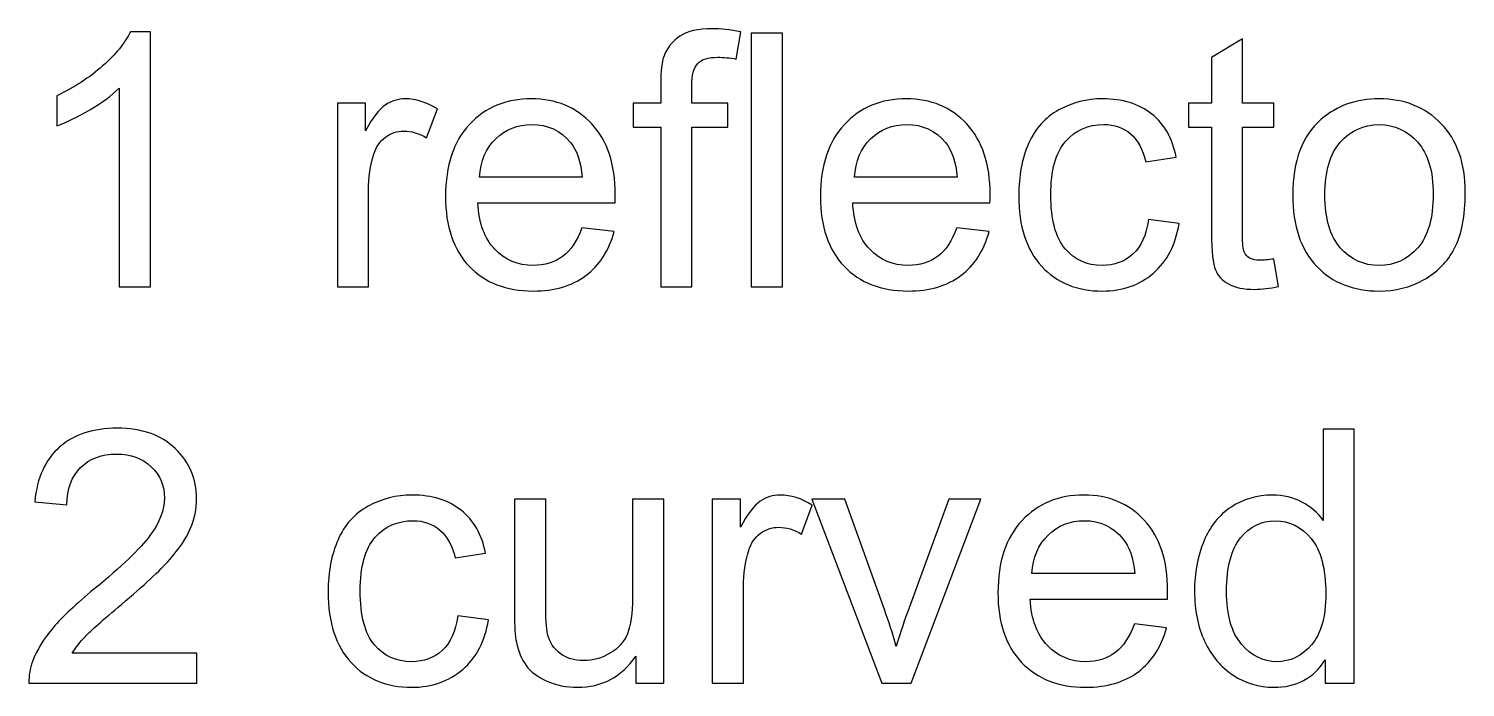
# Model space of a CAD drawing. Header units: millimetres. Extents: x -819 to 558, y -342 to 336.
# Drawn here: x -818.4 to -767.1, y 206.2 to 229.8 of the extents above; entities that cross this region are included whole.
import ezdxf

# ---------------------------------------------------------------- set-up
doc = ezdxf.new("R2010")
doc.units = ezdxf.units.MM
doc.header["$MEASUREMENT"] = 0
doc.layers.add('#Layer 1', color=7, linetype='Continuous')

msp = doc.modelspace()

# ---------------------------------------------------------------- linework, layer by layer
at = {"layer": '#Layer 1', "color": 250}
for points, knots in [([(-795.8344, 220.558), (-795.8344, 220.558), (-795.8344, 226.2751), (-795.8344, 226.2751), (-795.8344, 226.2751), (-795.8344, 226.2751), (-796.8187, 226.2751), (-796.8187, 226.2751), (-796.8187, 226.2751), (-796.8187, 226.2751), (-796.8187, 227.143), (-796.8187, 227.143), (-796.8187, 227.143), (-796.8187, 227.143), (-795.8344, 227.143), (-795.8344, 227.143), (-795.8344, 227.143), (-795.8344, 227.143), (-795.8344, 227.8436), (-795.8344, 227.8436), (-795.8344, 227.8436), (-795.8344, 228.286), (-795.7942, 228.6162), (-795.7159, 228.8299), (-795.7159, 228.8299), (-795.6079, 229.1199), (-795.4195, 229.3549), (-795.1486, 229.5348), (-795.1486, 229.5348), (-794.8777, 229.7147), (-794.4988, 229.8036), (-794.0098, 229.8036), (-794.0098, 229.8036), (-793.6966, 229.8036), (-793.3494, 229.7676), (-792.9684, 229.6914), (-792.9684, 229.6914), (-792.9684, 229.6914), (-793.1357, 228.7178), (-793.1357, 228.7178), (-793.1357, 228.7178), (-793.3664, 228.7601), (-793.5865, 228.7813), (-793.7939, 228.7813), (-793.7939, 228.7813), (-794.1326, 228.7813), (-794.3718, 228.7093), (-794.5115, 228.5632), (-794.5115, 228.5632), (-794.6533, 228.4193), (-794.7232, 228.1484), (-794.7232, 227.7504), (-794.7232, 227.7504), (-794.7232, 227.7504), (-794.7232, 227.143), (-794.7232, 227.143), (-794.7232, 227.143), (-794.7232, 227.143), (-793.4405, 227.143), (-793.4405, 227.143), (-793.4405, 227.143), (-793.4405, 227.143), (-793.4405, 226.2751), (-793.4405, 226.2751), (-793.4405, 226.2751), (-793.4405, 226.2751), (-794.7232, 226.2751), (-794.7232, 226.2751), (-794.7232, 226.2751), (-794.7232, 226.2751), (-794.7232, 220.558), (-794.7232, 220.558), (-794.7232, 220.558), (-794.7232, 220.558), (-795.8344, 220.558), (-795.8344, 220.558)], [0, 0, 0, 0, 0.0526316, 0.0526316, 0.0526316, 0.0526316, 0.1052632, 0.1052632, 0.1052632, 0.1052632, 0.1578947, 0.1578947, 0.1578947, 0.1578947, 0.2105263, 0.2105263, 0.2105263, 0.2105263, 0.2631579, 0.2631579, 0.2631579, 0.2631579, 0.3157895, 0.3157895, 0.3157895, 0.3157895, 0.3684211, 0.3684211, 0.3684211, 0.3684211, 0.4210526, 0.4210526, 0.4210526, 0.4210526, 0.4736842, 0.4736842, 0.4736842, 0.4736842, 0.5263158, 0.5263158, 0.5263158, 0.5263158, 0.5789474, 0.5789474, 0.5789474, 0.5789474, 0.6315789, 0.6315789, 0.6315789, 0.6315789, 0.6842105, 0.6842105, 0.6842105, 0.6842105, 0.7368421, 0.7368421, 0.7368421, 0.7368421, 0.7894737, 0.7894737, 0.7894737, 0.7894737, 0.8421053, 0.8421053, 0.8421053, 0.8421053, 0.8947368, 0.8947368, 0.8947368, 0.8947368, 0.9473684, 0.9473684, 0.9473684, 0.9473684, 1, 1, 1, 1]), ([(-814.0906, 220.558), (-814.0906, 220.558), (-815.2061, 220.558), (-815.2061, 220.558), (-815.2061, 220.558), (-815.2061, 220.558), (-815.2061, 227.67), (-815.2061, 227.67), (-815.2061, 227.67), (-815.4749, 227.4139), (-815.8263, 227.1578), (-816.2623, 226.9017), (-816.2623, 226.9017), (-816.7005, 226.6455), (-817.0921, 226.4529), (-817.4392, 226.3259), (-817.4392, 226.3259), (-817.4392, 226.3259), (-817.4392, 227.4033), (-817.4392, 227.4033), (-817.4392, 227.4033), (-816.8148, 227.6975), (-816.2687, 228.0531), (-815.8009, 228.4701), (-815.8009, 228.4701), (-815.3352, 228.8892), (-815.0029, 229.2935), (-814.8082, 229.6872), (-814.8082, 229.6872), (-814.8082, 229.6872), (-814.0906, 229.6872), (-814.0906, 229.6872), (-814.0906, 229.6872), (-814.0906, 229.6872), (-814.0906, 220.558), (-814.0906, 220.558)], [0, 0, 0, 0, 0.1111111, 0.1111111, 0.1111111, 0.1111111, 0.2222222, 0.2222222, 0.2222222, 0.2222222, 0.3333333, 0.3333333, 0.3333333, 0.3333333, 0.4444444, 0.4444444, 0.4444444, 0.4444444, 0.5555556, 0.5555556, 0.5555556, 0.5555556, 0.6666667, 0.6666667, 0.6666667, 0.6666667, 0.7777778, 0.7777778, 0.7777778, 0.7777778, 0.8888889, 0.8888889, 0.8888889, 0.8888889, 1, 1, 1, 1]), ([(-792.5959, 220.558), (-792.5959, 220.558), (-792.5959, 229.6491), (-792.5959, 229.6491), (-792.5959, 229.6491), (-792.5959, 229.6491), (-791.4804, 229.6491), (-791.4804, 229.6491), (-791.4804, 229.6491), (-791.4804, 229.6491), (-791.4804, 220.558), (-791.4804, 220.558), (-791.4804, 220.558), (-791.4804, 220.558), (-792.5959, 220.558), (-792.5959, 220.558)], [0, 0, 0, 0, 0.25, 0.25, 0.25, 0.25, 0.5, 0.5, 0.5, 0.5, 0.75, 0.75, 0.75, 0.75, 1, 1, 1, 1]), ([(-773.8994, 221.5571), (-773.8994, 221.5571), (-773.7385, 220.5707), (-773.7385, 220.5707), (-773.7385, 220.5707), (-774.0518, 220.5051), (-774.3333, 220.4712), (-774.581, 220.4712), (-774.581, 220.4712), (-774.9874, 220.4712), (-775.3006, 220.5347), (-775.525, 220.6638), (-775.525, 220.6638), (-775.7473, 220.7908), (-775.9039, 220.9602), (-775.9949, 221.1697), (-775.9949, 221.1697), (-776.0859, 221.3772), (-776.1325, 221.8174), (-776.1325, 222.4863), (-776.1325, 222.4863), (-776.1325, 222.4863), (-776.1325, 226.2751), (-776.1325, 226.2751), (-776.1325, 226.2751), (-776.1325, 226.2751), (-776.9516, 226.2751), (-776.9516, 226.2751), (-776.9516, 226.2751), (-776.9516, 226.2751), (-776.9516, 227.143), (-776.9516, 227.143), (-776.9516, 227.143), (-776.9516, 227.143), (-776.1325, 227.143), (-776.1325, 227.143), (-776.1325, 227.143), (-776.1325, 227.143), (-776.1325, 228.7749), (-776.1325, 228.7749), (-776.1325, 228.7749), (-776.1325, 228.7749), (-775.0212, 229.4438), (-775.0212, 229.4438), (-775.0212, 229.4438), (-775.0212, 229.4438), (-775.0212, 227.143), (-775.0212, 227.143), (-775.0212, 227.143), (-775.0212, 227.143), (-773.8994, 227.143), (-773.8994, 227.143), (-773.8994, 227.143), (-773.8994, 227.143), (-773.8994, 226.2751), (-773.8994, 226.2751), (-773.8994, 226.2751), (-773.8994, 226.2751), (-775.0212, 226.2751), (-775.0212, 226.2751), (-775.0212, 226.2751), (-775.0212, 226.2751), (-775.0212, 222.4249), (-775.0212, 222.4249), (-775.0212, 222.4249), (-775.0212, 222.1053), (-775.0022, 221.9021), (-774.9641, 221.8111), (-774.9641, 221.8111), (-774.9239, 221.7201), (-774.8604, 221.6481), (-774.7715, 221.5931), (-774.7715, 221.5931), (-774.6826, 221.5401), (-774.5556, 221.5126), (-774.3905, 221.5126), (-774.3905, 221.5126), (-774.2656, 221.5126), (-774.1026, 221.5274), (-773.8994, 221.5571)], [0, 0, 0, 0, 0.05, 0.05, 0.05, 0.05, 0.1, 0.1, 0.1, 0.1, 0.15, 0.15, 0.15, 0.15, 0.2, 0.2, 0.2, 0.2, 0.25, 0.25, 0.25, 0.25, 0.3, 0.3, 0.3, 0.3, 0.35, 0.35, 0.35, 0.35, 0.4, 0.4, 0.4, 0.4, 0.45, 0.45, 0.45, 0.45, 0.5, 0.5, 0.5, 0.5, 0.55, 0.55, 0.55, 0.55, 0.6, 0.6, 0.6, 0.6, 0.65, 0.65, 0.65, 0.65, 0.7, 0.7, 0.7, 0.7, 0.75, 0.75, 0.75, 0.75, 0.8, 0.8, 0.8, 0.8, 0.85, 0.85, 0.85, 0.85, 0.9, 0.9, 0.9, 0.9, 0.95, 0.95, 0.95, 0.95, 1, 1, 1, 1]), ([(-807.4041, 220.558), (-807.4041, 220.558), (-807.4041, 227.143), (-807.4041, 227.143), (-807.4041, 227.143), (-807.4041, 227.143), (-806.4008, 227.143), (-806.4008, 227.143), (-806.4008, 227.143), (-806.4008, 227.143), (-806.4008, 226.146), (-806.4008, 226.146), (-806.4008, 226.146), (-806.1447, 226.6117), (-805.9076, 226.9207), (-805.6896, 227.0689), (-805.6896, 227.0689), (-805.4737, 227.217), (-805.2345, 227.2932), (-804.9742, 227.2932), (-804.9742, 227.2932), (-804.5974, 227.2932), (-804.2164, 227.1726), (-803.8269, 226.9334), (-803.8269, 226.9334), (-803.8269, 226.9334), (-804.2122, 225.8962), (-804.2122, 225.8962), (-804.2122, 225.8962), (-804.4831, 226.0592), (-804.7561, 226.1397), (-805.0292, 226.1397), (-805.0292, 226.1397), (-805.2747, 226.1397), (-805.4927, 226.0656), (-805.6875, 225.9195), (-805.6875, 225.9195), (-805.8822, 225.7714), (-806.0198, 225.5682), (-806.1023, 225.3078), (-806.1023, 225.3078), (-806.2272, 224.912), (-806.2886, 224.4781), (-806.2886, 224.0061), (-806.2886, 224.0061), (-806.2886, 224.0061), (-806.2886, 220.558), (-806.2886, 220.558), (-806.2886, 220.558), (-806.2886, 220.558), (-807.4041, 220.558), (-807.4041, 220.558)], [0, 0, 0, 0, 0.0769231, 0.0769231, 0.0769231, 0.0769231, 0.1538462, 0.1538462, 0.1538462, 0.1538462, 0.2307692, 0.2307692, 0.2307692, 0.2307692, 0.3076923, 0.3076923, 0.3076923, 0.3076923, 0.3846154, 0.3846154, 0.3846154, 0.3846154, 0.4615385, 0.4615385, 0.4615385, 0.4615385, 0.5384615, 0.5384615, 0.5384615, 0.5384615, 0.6153846, 0.6153846, 0.6153846, 0.6153846, 0.6923077, 0.6923077, 0.6923077, 0.6923077, 0.7692308, 0.7692308, 0.7692308, 0.7692308, 0.8461538, 0.8461538, 0.8461538, 0.8461538, 0.9230769, 0.9230769, 0.9230769, 0.9230769, 1, 1, 1, 1]), ([(-798.6559, 222.6789), (-798.6559, 222.6789), (-797.5023, 222.5371), (-797.5023, 222.5371), (-797.5023, 222.5371), (-797.6844, 221.8619), (-798.0209, 221.3391), (-798.512, 220.9665), (-798.512, 220.9665), (-799.0052, 220.5961), (-799.6338, 220.4098), (-800.3979, 220.4098), (-800.3979, 220.4098), (-801.361, 220.4098), (-802.1251, 220.7062), (-802.6882, 221.2988), (-802.6882, 221.2988), (-803.2533, 221.8915), (-803.5348, 222.7234), (-803.5348, 223.7944), (-803.5348, 223.7944), (-803.5348, 224.9035), (-803.2491, 225.7629), (-802.6797, 226.3746), (-802.6797, 226.3746), (-802.1082, 226.9863), (-801.3695, 227.2932), (-800.4593, 227.2932), (-800.4593, 227.2932), (-799.5788, 227.2932), (-798.8591, 226.9927), (-798.3024, 226.3937), (-798.3024, 226.3937), (-797.7436, 225.7946), (-797.4642, 224.9501), (-797.4642, 223.8642), (-797.4642, 223.8642), (-797.4642, 223.7965), (-797.4663, 223.697), (-797.4706, 223.5658), (-797.4706, 223.5658), (-797.4706, 223.5658), (-802.3812, 223.5658), (-802.3812, 223.5658), (-802.3812, 223.5658), (-802.341, 222.8419), (-802.1357, 222.2873), (-801.7674, 221.9042), (-801.7674, 221.9042), (-801.3991, 221.519), (-800.9419, 221.3264), (-800.3916, 221.3264), (-800.3916, 221.3264), (-799.9831, 221.3264), (-799.6338, 221.4343), (-799.3438, 221.6502), (-799.3438, 221.6502), (-799.0538, 221.864), (-798.8252, 222.2069), (-798.6559, 222.6789)], [0, 0, 0, 0, 0.0666667, 0.0666667, 0.0666667, 0.0666667, 0.1333333, 0.1333333, 0.1333333, 0.1333333, 0.2, 0.2, 0.2, 0.2, 0.2666667, 0.2666667, 0.2666667, 0.2666667, 0.3333333, 0.3333333, 0.3333333, 0.3333333, 0.4, 0.4, 0.4, 0.4, 0.4666667, 0.4666667, 0.4666667, 0.4666667, 0.5333333, 0.5333333, 0.5333333, 0.5333333, 0.6, 0.6, 0.6, 0.6, 0.6666667, 0.6666667, 0.6666667, 0.6666667, 0.7333333, 0.7333333, 0.7333333, 0.7333333, 0.8, 0.8, 0.8, 0.8, 0.8666667, 0.8666667, 0.8666667, 0.8666667, 0.9333333, 0.9333333, 0.9333333, 0.9333333, 1, 1, 1, 1]), ([(-785.2426, 222.6789), (-785.2426, 222.6789), (-784.089, 222.5371), (-784.089, 222.5371), (-784.089, 222.5371), (-784.2711, 221.8619), (-784.6076, 221.3391), (-785.0987, 220.9665), (-785.0987, 220.9665), (-785.5919, 220.5961), (-786.2205, 220.4098), (-786.9846, 220.4098), (-786.9846, 220.4098), (-787.9477, 220.4098), (-788.7118, 220.7062), (-789.2749, 221.2988), (-789.2749, 221.2988), (-789.84, 221.8915), (-790.1215, 222.7234), (-790.1215, 223.7944), (-790.1215, 223.7944), (-790.1215, 224.9035), (-789.8358, 225.7629), (-789.2664, 226.3746), (-789.2664, 226.3746), (-788.6949, 226.9863), (-787.9562, 227.2932), (-787.046, 227.2932), (-787.046, 227.2932), (-786.1655, 227.2932), (-785.4458, 226.9927), (-784.8891, 226.3937), (-784.8891, 226.3937), (-784.3303, 225.7946), (-784.0509, 224.9501), (-784.0509, 223.8642), (-784.0509, 223.8642), (-784.0509, 223.7965), (-784.053, 223.697), (-784.0573, 223.5658), (-784.0573, 223.5658), (-784.0573, 223.5658), (-788.9679, 223.5658), (-788.9679, 223.5658), (-788.9679, 223.5658), (-788.9277, 222.8419), (-788.7224, 222.2873), (-788.3541, 221.9042), (-788.3541, 221.9042), (-787.9858, 221.519), (-787.5286, 221.3264), (-786.9783, 221.3264), (-786.9783, 221.3264), (-786.5698, 221.3264), (-786.2205, 221.4343), (-785.9305, 221.6502), (-785.9305, 221.6502), (-785.6405, 221.864), (-785.4119, 222.2069), (-785.2426, 222.6789)], [0, 0, 0, 0, 0.0666667, 0.0666667, 0.0666667, 0.0666667, 0.1333333, 0.1333333, 0.1333333, 0.1333333, 0.2, 0.2, 0.2, 0.2, 0.2666667, 0.2666667, 0.2666667, 0.2666667, 0.3333333, 0.3333333, 0.3333333, 0.3333333, 0.4, 0.4, 0.4, 0.4, 0.4666667, 0.4666667, 0.4666667, 0.4666667, 0.5333333, 0.5333333, 0.5333333, 0.5333333, 0.6, 0.6, 0.6, 0.6, 0.6666667, 0.6666667, 0.6666667, 0.6666667, 0.7333333, 0.7333333, 0.7333333, 0.7333333, 0.8, 0.8, 0.8, 0.8, 0.8666667, 0.8666667, 0.8666667, 0.8666667, 0.9333333, 0.9333333, 0.9333333, 0.9333333, 1, 1, 1, 1]), ([(-778.3889, 222.971), (-778.3889, 222.971), (-777.2924, 222.8271), (-777.2924, 222.8271), (-777.2924, 222.8271), (-777.411, 222.0714), (-777.7179, 221.4788), (-778.2132, 221.0512), (-778.2132, 221.0512), (-778.7064, 220.6236), (-779.3138, 220.4098), (-780.0335, 220.4098), (-780.0335, 220.4098), (-780.9331, 220.4098), (-781.6591, 220.7041), (-782.2052, 221.2925), (-782.2052, 221.2925), (-782.7534, 221.8809), (-783.0286, 222.7255), (-783.0286, 223.8261), (-783.0286, 223.8261), (-783.0286, 224.5373), (-782.9101, 225.1596), (-782.6751, 225.693), (-782.6751, 225.693), (-782.438, 226.2264), (-782.0803, 226.6265), (-781.5977, 226.8932), (-781.5977, 226.8932), (-781.1172, 227.1599), (-780.5923, 227.2932), (-780.0272, 227.2932), (-780.0272, 227.2932), (-779.3117, 227.2932), (-778.7254, 227.1112), (-778.2724, 226.7493), (-778.2724, 226.7493), (-777.8174, 226.3873), (-777.5253, 225.8751), (-777.3961, 225.2083), (-777.3961, 225.2083), (-777.3961, 225.2083), (-778.482, 225.0411), (-778.482, 225.0411), (-778.482, 225.0411), (-778.5857, 225.4835), (-778.7677, 225.8158), (-779.0302, 226.0402), (-779.0302, 226.0402), (-779.2927, 226.2624), (-779.6102, 226.3746), (-779.9827, 226.3746), (-779.9827, 226.3746), (-780.5457, 226.3746), (-781.0029, 226.1735), (-781.3543, 225.7692), (-781.3543, 225.7692), (-781.7057, 225.3671), (-781.8814, 224.73), (-781.8814, 223.8579), (-781.8814, 223.8579), (-781.8814, 222.9731), (-781.712, 222.3297), (-781.3712, 221.9275), (-781.3712, 221.9275), (-781.0326, 221.5274), (-780.5902, 221.3264), (-780.0441, 221.3264), (-780.0441, 221.3264), (-779.6059, 221.3264), (-779.2419, 221.4618), (-778.9477, 221.7306), (-778.9477, 221.7306), (-778.6534, 221.9995), (-778.4672, 222.4122), (-778.3889, 222.971)], [0, 0, 0, 0, 0.0526316, 0.0526316, 0.0526316, 0.0526316, 0.1052632, 0.1052632, 0.1052632, 0.1052632, 0.1578947, 0.1578947, 0.1578947, 0.1578947, 0.2105263, 0.2105263, 0.2105263, 0.2105263, 0.2631579, 0.2631579, 0.2631579, 0.2631579, 0.3157895, 0.3157895, 0.3157895, 0.3157895, 0.3684211, 0.3684211, 0.3684211, 0.3684211, 0.4210526, 0.4210526, 0.4210526, 0.4210526, 0.4736842, 0.4736842, 0.4736842, 0.4736842, 0.5263158, 0.5263158, 0.5263158, 0.5263158, 0.5789474, 0.5789474, 0.5789474, 0.5789474, 0.6315789, 0.6315789, 0.6315789, 0.6315789, 0.6842105, 0.6842105, 0.6842105, 0.6842105, 0.7368421, 0.7368421, 0.7368421, 0.7368421, 0.7894737, 0.7894737, 0.7894737, 0.7894737, 0.8421053, 0.8421053, 0.8421053, 0.8421053, 0.8947368, 0.8947368, 0.8947368, 0.8947368, 0.9473684, 0.9473684, 0.9473684, 0.9473684, 1, 1, 1, 1]), ([(-773.2242, 223.8515), (-773.2242, 225.0707), (-772.8855, 225.9746), (-772.2061, 226.5609), (-772.2061, 226.5609), (-771.6409, 227.0477), (-770.9509, 227.2932), (-770.136, 227.2932), (-770.136, 227.2932), (-769.23, 227.2932), (-768.4892, 226.9969), (-767.9156, 226.4021), (-767.9156, 226.4021), (-767.3398, 225.8095), (-767.0541, 224.9903), (-767.0541, 223.9447), (-767.0541, 223.9447), (-767.0541, 223.0959), (-767.1811, 222.4291), (-767.4351, 221.9444), (-767.4351, 221.9444), (-767.6891, 221.4576), (-768.0595, 221.0808), (-768.5442, 220.812), (-768.5442, 220.812), (-769.0311, 220.5432), (-769.5602, 220.4098), (-770.136, 220.4098), (-770.136, 220.4098), (-771.0567, 220.4098), (-771.8018, 220.7041), (-772.3712, 221.2967), (-772.3712, 221.2967), (-772.9405, 221.8873), (-773.2242, 222.7382), (-773.2242, 223.8515)], [0, 0, 0, 0, 0.1111111, 0.1111111, 0.1111111, 0.1111111, 0.2222222, 0.2222222, 0.2222222, 0.2222222, 0.3333333, 0.3333333, 0.3333333, 0.3333333, 0.4444444, 0.4444444, 0.4444444, 0.4444444, 0.5555556, 0.5555556, 0.5555556, 0.5555556, 0.6666667, 0.6666667, 0.6666667, 0.6666667, 0.7777778, 0.7777778, 0.7777778, 0.7777778, 0.8888889, 0.8888889, 0.8888889, 0.8888889, 1, 1, 1, 1]), ([(-802.3199, 224.4844), (-802.3199, 224.4844), (-798.6432, 224.4844), (-798.6432, 224.4844), (-798.6432, 224.4844), (-798.6919, 225.0369), (-798.8337, 225.4539), (-799.0644, 225.729), (-799.0644, 225.729), (-799.42, 226.1587), (-799.8815, 226.3746), (-800.4466, 226.3746), (-800.4466, 226.3746), (-800.9588, 226.3746), (-801.3906, 226.2032), (-801.7399, 225.8603), (-801.7399, 225.8603), (-802.0891, 225.5174), (-802.2818, 225.058), (-802.3199, 224.4844)], [0, 0, 0, 0, 0.2, 0.2, 0.2, 0.2, 0.4, 0.4, 0.4, 0.4, 0.6, 0.6, 0.6, 0.6, 0.8, 0.8, 0.8, 0.8, 1, 1, 1, 1]), ([(-788.9066, 224.4844), (-788.9066, 224.4844), (-785.2299, 224.4844), (-785.2299, 224.4844), (-785.2299, 224.4844), (-785.2786, 225.0369), (-785.4204, 225.4539), (-785.6511, 225.729), (-785.6511, 225.729), (-786.0067, 226.1587), (-786.4682, 226.3746), (-787.0333, 226.3746), (-787.0333, 226.3746), (-787.5455, 226.3746), (-787.9773, 226.2032), (-788.3266, 225.8603), (-788.3266, 225.8603), (-788.6758, 225.5174), (-788.8685, 225.058), (-788.9066, 224.4844)], [0, 0, 0, 0, 0.2, 0.2, 0.2, 0.2, 0.4, 0.4, 0.4, 0.4, 0.6, 0.6, 0.6, 0.6, 0.8, 0.8, 0.8, 0.8, 1, 1, 1, 1]), ([(-772.0769, 223.8515), (-772.0769, 223.007), (-771.8928, 222.3762), (-771.5245, 221.9571), (-771.5245, 221.9571), (-771.1562, 221.5359), (-770.6926, 221.3264), (-770.136, 221.3264), (-770.136, 221.3264), (-769.5814, 221.3264), (-769.12, 221.538), (-768.7517, 221.9592), (-768.7517, 221.9592), (-768.3855, 222.3805), (-768.2013, 223.0239), (-768.2013, 223.8875), (-768.2013, 223.8875), (-768.2013, 224.7024), (-768.3855, 225.3205), (-768.7559, 225.7396), (-768.7559, 225.7396), (-769.1263, 226.1587), (-769.5856, 226.3683), (-770.136, 226.3683), (-770.136, 226.3683), (-770.6926, 226.3683), (-771.1562, 226.1587), (-771.5245, 225.7417), (-771.5245, 225.7417), (-771.8928, 225.3247), (-772.0769, 224.694), (-772.0769, 223.8515)], [0, 0, 0, 0, 0.125, 0.125, 0.125, 0.125, 0.25, 0.25, 0.25, 0.25, 0.375, 0.375, 0.375, 0.375, 0.5, 0.5, 0.5, 0.5, 0.625, 0.625, 0.625, 0.625, 0.75, 0.75, 0.75, 0.75, 0.875, 0.875, 0.875, 0.875, 1, 1, 1, 1]), ([(-812.4269, 207.4432), (-812.4269, 207.4432), (-812.4269, 206.37), (-812.4269, 206.37), (-812.4269, 206.37), (-812.4269, 206.37), (-818.4362, 206.37), (-818.4362, 206.37), (-818.4362, 206.37), (-818.4446, 206.6388), (-818.4023, 206.8971), (-818.307, 207.1447), (-818.307, 207.1447), (-818.1546, 207.5553), (-817.9091, 207.9575), (-817.5726, 208.3554), (-817.5726, 208.3554), (-817.2339, 208.7513), (-816.7471, 209.2106), (-816.1121, 209.7313), (-816.1121, 209.7313), (-815.1236, 210.542), (-814.4547, 211.1833), (-814.1076, 211.6574), (-814.1076, 211.6574), (-813.7604, 212.1295), (-813.5869, 212.5782), (-813.5869, 212.9994), (-813.5869, 212.9994), (-813.5869, 213.4418), (-813.7456, 213.8143), (-814.061, 214.1191), (-814.061, 214.1191), (-814.3785, 214.4218), (-814.7913, 214.5742), (-815.2993, 214.5742), (-815.2993, 214.5742), (-815.8369, 214.5742), (-816.2666, 214.4133), (-816.5883, 214.0895), (-816.5883, 214.0895), (-816.9122, 213.7678), (-817.0751, 213.3211), (-817.0794, 212.7518), (-817.0794, 212.7518), (-817.0794, 212.7518), (-818.2266, 212.8682), (-818.2266, 212.8682), (-818.2266, 212.8682), (-818.1483, 213.7254), (-817.852, 214.3774), (-817.3397, 214.8261), (-817.3397, 214.8261), (-816.8275, 215.2748), (-816.1375, 215.4992), (-815.2739, 215.4992), (-815.2739, 215.4992), (-814.4018, 215.4992), (-813.7118, 215.2558), (-813.2038, 214.7732), (-813.2038, 214.7732), (-812.6936, 214.2885), (-812.4396, 213.6894), (-812.4396, 212.974), (-812.4396, 212.974), (-812.4396, 212.6099), (-812.5137, 212.2522), (-812.664, 211.9009), (-812.664, 211.9009), (-812.8122, 211.5495), (-813.0598, 211.1791), (-813.4048, 210.7917), (-813.4048, 210.7917), (-813.7499, 210.4023), (-814.3235, 209.8689), (-815.1257, 209.1915), (-815.1257, 209.1915), (-815.7946, 208.6285), (-816.2242, 208.2475), (-816.4147, 208.0464), (-816.4147, 208.0464), (-816.6052, 207.8474), (-816.7619, 207.6464), (-816.8868, 207.4432), (-816.8868, 207.4432), (-816.8868, 207.4432), (-812.4269, 207.4432), (-812.4269, 207.4432)], [0, 0, 0, 0, 0.0454545, 0.0454545, 0.0454545, 0.0454545, 0.0909091, 0.0909091, 0.0909091, 0.0909091, 0.1363636, 0.1363636, 0.1363636, 0.1363636, 0.1818182, 0.1818182, 0.1818182, 0.1818182, 0.2272727, 0.2272727, 0.2272727, 0.2272727, 0.2727273, 0.2727273, 0.2727273, 0.2727273, 0.3181818, 0.3181818, 0.3181818, 0.3181818, 0.3636364, 0.3636364, 0.3636364, 0.3636364, 0.4090909, 0.4090909, 0.4090909, 0.4090909, 0.4545455, 0.4545455, 0.4545455, 0.4545455, 0.5, 0.5, 0.5, 0.5, 0.5454545, 0.5454545, 0.5454545, 0.5454545, 0.5909091, 0.5909091, 0.5909091, 0.5909091, 0.6363636, 0.6363636, 0.6363636, 0.6363636, 0.6818182, 0.6818182, 0.6818182, 0.6818182, 0.7272727, 0.7272727, 0.7272727, 0.7272727, 0.7727273, 0.7727273, 0.7727273, 0.7727273, 0.8181818, 0.8181818, 0.8181818, 0.8181818, 0.8636364, 0.8636364, 0.8636364, 0.8636364, 0.9090909, 0.9090909, 0.9090909, 0.9090909, 0.9545455, 0.9545455, 0.9545455, 0.9545455, 1, 1, 1, 1]), ([(-772.0643, 206.37), (-772.0643, 206.37), (-772.0643, 207.2019), (-772.0643, 207.2019), (-772.0643, 207.2019), (-772.4812, 206.5478), (-773.0951, 206.2218), (-773.9058, 206.2218), (-773.9058, 206.2218), (-774.4307, 206.2218), (-774.9133, 206.3658), (-775.3536, 206.6558), (-775.3536, 206.6558), (-775.7938, 206.9436), (-776.1346, 207.3479), (-776.378, 207.8686), (-776.378, 207.8686), (-776.6193, 208.3872), (-776.74, 208.982), (-776.74, 209.6572), (-776.74, 209.6572), (-776.74, 210.3134), (-776.6299, 210.9103), (-776.4119, 211.4458), (-776.4119, 211.4458), (-776.1918, 211.9813), (-775.8637, 212.3919), (-775.4255, 212.6756), (-775.4255, 212.6756), (-774.9874, 212.9613), (-774.4963, 213.1052), (-773.9544, 213.1052), (-773.9544, 213.1052), (-773.5586, 213.1052), (-773.2051, 213.0206), (-772.8961, 212.8534), (-772.8961, 212.8534), (-772.585, 212.6861), (-772.3331, 212.4681), (-772.1383, 212.1993), (-772.1383, 212.1993), (-772.1383, 212.1993), (-772.1383, 215.4611), (-772.1383, 215.4611), (-772.1383, 215.4611), (-772.1383, 215.4611), (-771.0292, 215.4611), (-771.0292, 215.4611), (-771.0292, 215.4611), (-771.0292, 215.4611), (-771.0292, 206.37), (-771.0292, 206.37), (-771.0292, 206.37), (-771.0292, 206.37), (-772.0643, 206.37), (-772.0643, 206.37)], [0, 0, 0, 0, 0.0714286, 0.0714286, 0.0714286, 0.0714286, 0.1428571, 0.1428571, 0.1428571, 0.1428571, 0.2142857, 0.2142857, 0.2142857, 0.2142857, 0.2857143, 0.2857143, 0.2857143, 0.2857143, 0.3571429, 0.3571429, 0.3571429, 0.3571429, 0.4285714, 0.4285714, 0.4285714, 0.4285714, 0.5, 0.5, 0.5, 0.5, 0.5714286, 0.5714286, 0.5714286, 0.5714286, 0.6428571, 0.6428571, 0.6428571, 0.6428571, 0.7142857, 0.7142857, 0.7142857, 0.7142857, 0.7857143, 0.7857143, 0.7857143, 0.7857143, 0.8571429, 0.8571429, 0.8571429, 0.8571429, 0.9285714, 0.9285714, 0.9285714, 0.9285714, 1, 1, 1, 1]), ([(-803.0946, 208.783), (-803.0946, 208.783), (-801.9981, 208.6391), (-801.9981, 208.6391), (-801.9981, 208.6391), (-802.1167, 207.8834), (-802.4236, 207.2908), (-802.9189, 206.8632), (-802.9189, 206.8632), (-803.4121, 206.4356), (-804.0195, 206.2218), (-804.7392, 206.2218), (-804.7392, 206.2218), (-805.6388, 206.2218), (-806.3648, 206.5161), (-806.9109, 207.1045), (-806.9109, 207.1045), (-807.4591, 207.6929), (-807.7343, 208.5375), (-807.7343, 209.6381), (-807.7343, 209.6381), (-807.7343, 210.3493), (-807.6158, 210.9716), (-807.3808, 211.505), (-807.3808, 211.505), (-807.1437, 212.0384), (-806.786, 212.4385), (-806.3034, 212.7052), (-806.3034, 212.7052), (-805.8229, 212.9719), (-805.298, 213.1052), (-804.7329, 213.1052), (-804.7329, 213.1052), (-804.0174, 213.1052), (-803.4311, 212.9232), (-802.9781, 212.5613), (-802.9781, 212.5613), (-802.5231, 212.1993), (-802.231, 211.6871), (-802.1018, 211.0203), (-802.1018, 211.0203), (-802.1018, 211.0203), (-803.1877, 210.8531), (-803.1877, 210.8531), (-803.1877, 210.8531), (-803.2914, 211.2955), (-803.4734, 211.6278), (-803.7359, 211.8522), (-803.7359, 211.8522), (-803.9984, 212.0744), (-804.3159, 212.1866), (-804.6884, 212.1866), (-804.6884, 212.1866), (-805.2514, 212.1866), (-805.7086, 211.9855), (-806.06, 211.5812), (-806.06, 211.5812), (-806.4114, 211.1791), (-806.5871, 210.542), (-806.5871, 209.6699), (-806.5871, 209.6699), (-806.5871, 208.7851), (-806.4177, 208.1417), (-806.0769, 207.7395), (-806.0769, 207.7395), (-805.7383, 207.3394), (-805.2959, 207.1384), (-804.7498, 207.1384), (-804.7498, 207.1384), (-804.3116, 207.1384), (-803.9476, 207.2738), (-803.6534, 207.5426), (-803.6534, 207.5426), (-803.3591, 207.8115), (-803.1729, 208.2242), (-803.0946, 208.783)], [0, 0, 0, 0, 0.0526316, 0.0526316, 0.0526316, 0.0526316, 0.1052632, 0.1052632, 0.1052632, 0.1052632, 0.1578947, 0.1578947, 0.1578947, 0.1578947, 0.2105263, 0.2105263, 0.2105263, 0.2105263, 0.2631579, 0.2631579, 0.2631579, 0.2631579, 0.3157895, 0.3157895, 0.3157895, 0.3157895, 0.3684211, 0.3684211, 0.3684211, 0.3684211, 0.4210526, 0.4210526, 0.4210526, 0.4210526, 0.4736842, 0.4736842, 0.4736842, 0.4736842, 0.5263158, 0.5263158, 0.5263158, 0.5263158, 0.5789474, 0.5789474, 0.5789474, 0.5789474, 0.6315789, 0.6315789, 0.6315789, 0.6315789, 0.6842105, 0.6842105, 0.6842105, 0.6842105, 0.7368421, 0.7368421, 0.7368421, 0.7368421, 0.7894737, 0.7894737, 0.7894737, 0.7894737, 0.8421053, 0.8421053, 0.8421053, 0.8421053, 0.8947368, 0.8947368, 0.8947368, 0.8947368, 0.9473684, 0.9473684, 0.9473684, 0.9473684, 1, 1, 1, 1]), ([(-796.7255, 206.37), (-796.7255, 206.37), (-796.7255, 207.3373), (-796.7255, 207.3373), (-796.7255, 207.3373), (-797.2399, 206.5923), (-797.9362, 206.2218), (-798.8168, 206.2218), (-798.8168, 206.2218), (-799.2041, 206.2218), (-799.5682, 206.2959), (-799.9047, 206.4441), (-799.9047, 206.4441), (-800.2413, 206.5923), (-800.4911, 206.7806), (-800.654, 207.005), (-800.654, 207.005), (-800.8191, 207.2315), (-800.9334, 207.5067), (-800.9991, 207.8326), (-800.9991, 207.8326), (-801.0435, 208.0528), (-801.0668, 208.3999), (-801.0668, 208.8761), (-801.0668, 208.8761), (-801.0668, 208.8761), (-801.0668, 212.955), (-801.0668, 212.955), (-801.0668, 212.955), (-801.0668, 212.955), (-799.9513, 212.955), (-799.9513, 212.955), (-799.9513, 212.955), (-799.9513, 212.955), (-799.9513, 209.3037), (-799.9513, 209.3037), (-799.9513, 209.3037), (-799.9513, 208.7195), (-799.928, 208.3279), (-799.8836, 208.1247), (-799.8836, 208.1247), (-799.8116, 207.8305), (-799.6634, 207.6019), (-799.437, 207.4326), (-799.437, 207.4326), (-799.2084, 207.2654), (-798.9268, 207.1828), (-798.5924, 207.1828), (-798.5924, 207.1828), (-798.258, 207.1828), (-797.9447, 207.2675), (-797.6505, 207.4389), (-797.6505, 207.4389), (-797.3563, 207.6104), (-797.1488, 207.8453), (-797.0282, 208.1395), (-797.0282, 208.1395), (-796.9054, 208.4359), (-796.844, 208.8656), (-796.844, 209.4265), (-796.844, 209.4265), (-796.844, 209.4265), (-796.844, 212.955), (-796.844, 212.955), (-796.844, 212.955), (-796.844, 212.955), (-795.7286, 212.955), (-795.7286, 212.955), (-795.7286, 212.955), (-795.7286, 212.955), (-795.7286, 206.37), (-795.7286, 206.37), (-795.7286, 206.37), (-795.7286, 206.37), (-796.7255, 206.37), (-796.7255, 206.37)], [0, 0, 0, 0, 0.0526316, 0.0526316, 0.0526316, 0.0526316, 0.1052632, 0.1052632, 0.1052632, 0.1052632, 0.1578947, 0.1578947, 0.1578947, 0.1578947, 0.2105263, 0.2105263, 0.2105263, 0.2105263, 0.2631579, 0.2631579, 0.2631579, 0.2631579, 0.3157895, 0.3157895, 0.3157895, 0.3157895, 0.3684211, 0.3684211, 0.3684211, 0.3684211, 0.4210526, 0.4210526, 0.4210526, 0.4210526, 0.4736842, 0.4736842, 0.4736842, 0.4736842, 0.5263158, 0.5263158, 0.5263158, 0.5263158, 0.5789474, 0.5789474, 0.5789474, 0.5789474, 0.6315789, 0.6315789, 0.6315789, 0.6315789, 0.6842105, 0.6842105, 0.6842105, 0.6842105, 0.7368421, 0.7368421, 0.7368421, 0.7368421, 0.7894737, 0.7894737, 0.7894737, 0.7894737, 0.8421053, 0.8421053, 0.8421053, 0.8421053, 0.8947368, 0.8947368, 0.8947368, 0.8947368, 0.9473684, 0.9473684, 0.9473684, 0.9473684, 1, 1, 1, 1]), ([(-793.9908, 206.37), (-793.9908, 206.37), (-793.9908, 212.955), (-793.9908, 212.955), (-793.9908, 212.955), (-793.9908, 212.955), (-792.9875, 212.955), (-792.9875, 212.955), (-792.9875, 212.955), (-792.9875, 212.955), (-792.9875, 211.958), (-792.9875, 211.958), (-792.9875, 211.958), (-792.7314, 212.4237), (-792.4943, 212.7327), (-792.2763, 212.8809), (-792.2763, 212.8809), (-792.0604, 213.029), (-791.8212, 213.1052), (-791.5609, 213.1052), (-791.5609, 213.1052), (-791.1841, 213.1052), (-790.8031, 212.9846), (-790.4136, 212.7454), (-790.4136, 212.7454), (-790.4136, 212.7454), (-790.7989, 211.7082), (-790.7989, 211.7082), (-790.7989, 211.7082), (-791.0698, 211.8712), (-791.3428, 211.9517), (-791.6159, 211.9517), (-791.6159, 211.9517), (-791.8614, 211.9517), (-792.0794, 211.8776), (-792.2742, 211.7315), (-792.2742, 211.7315), (-792.4689, 211.5834), (-792.6065, 211.3802), (-792.689, 211.1198), (-792.689, 211.1198), (-792.8139, 210.724), (-792.8753, 210.2901), (-792.8753, 209.8181), (-792.8753, 209.8181), (-792.8753, 209.8181), (-792.8753, 206.37), (-792.8753, 206.37), (-792.8753, 206.37), (-792.8753, 206.37), (-793.9908, 206.37), (-793.9908, 206.37)], [0, 0, 0, 0, 0.0769231, 0.0769231, 0.0769231, 0.0769231, 0.1538462, 0.1538462, 0.1538462, 0.1538462, 0.2307692, 0.2307692, 0.2307692, 0.2307692, 0.3076923, 0.3076923, 0.3076923, 0.3076923, 0.3846154, 0.3846154, 0.3846154, 0.3846154, 0.4615385, 0.4615385, 0.4615385, 0.4615385, 0.5384615, 0.5384615, 0.5384615, 0.5384615, 0.6153846, 0.6153846, 0.6153846, 0.6153846, 0.6923077, 0.6923077, 0.6923077, 0.6923077, 0.7692308, 0.7692308, 0.7692308, 0.7692308, 0.8461538, 0.8461538, 0.8461538, 0.8461538, 0.9230769, 0.9230769, 0.9230769, 0.9230769, 1, 1, 1, 1]), ([(-787.9202, 206.37), (-787.9202, 206.37), (-790.4263, 212.955), (-790.4263, 212.955), (-790.4263, 212.955), (-790.4263, 212.955), (-789.2473, 212.955), (-789.2473, 212.955), (-789.2473, 212.955), (-789.2473, 212.955), (-787.8334, 209.0116), (-787.8334, 209.0116), (-787.8334, 209.0116), (-787.681, 208.5862), (-787.5413, 208.1438), (-787.4122, 207.6845), (-787.4122, 207.6845), (-787.3127, 208.0316), (-787.1751, 208.4486), (-786.9973, 208.9375), (-786.9973, 208.9375), (-786.9973, 208.9375), (-785.5326, 212.955), (-785.5326, 212.955), (-785.5326, 212.955), (-785.5326, 212.955), (-784.3854, 212.955), (-784.3854, 212.955), (-784.3854, 212.955), (-784.3854, 212.955), (-786.8788, 206.37), (-786.8788, 206.37), (-786.8788, 206.37), (-786.8788, 206.37), (-787.9202, 206.37), (-787.9202, 206.37)], [0, 0, 0, 0, 0.1111111, 0.1111111, 0.1111111, 0.1111111, 0.2222222, 0.2222222, 0.2222222, 0.2222222, 0.3333333, 0.3333333, 0.3333333, 0.3333333, 0.4444444, 0.4444444, 0.4444444, 0.4444444, 0.5555556, 0.5555556, 0.5555556, 0.5555556, 0.6666667, 0.6666667, 0.6666667, 0.6666667, 0.7777778, 0.7777778, 0.7777778, 0.7777778, 0.8888889, 0.8888889, 0.8888889, 0.8888889, 1, 1, 1, 1]), ([(-778.8926, 208.4909), (-778.8926, 208.4909), (-777.739, 208.3491), (-777.739, 208.3491), (-777.739, 208.3491), (-777.9211, 207.6739), (-778.2576, 207.1511), (-778.7487, 206.7785), (-778.7487, 206.7785), (-779.2419, 206.4081), (-779.8705, 206.2218), (-780.6346, 206.2218), (-780.6346, 206.2218), (-781.5977, 206.2218), (-782.3618, 206.5182), (-782.9249, 207.1108), (-782.9249, 207.1108), (-783.49, 207.7035), (-783.7715, 208.5354), (-783.7715, 209.6064), (-783.7715, 209.6064), (-783.7715, 210.7155), (-783.4858, 211.5749), (-782.9164, 212.1866), (-782.9164, 212.1866), (-782.3449, 212.7983), (-781.6062, 213.1052), (-780.696, 213.1052), (-780.696, 213.1052), (-779.8155, 213.1052), (-779.0958, 212.8047), (-778.5391, 212.2057), (-778.5391, 212.2057), (-777.9803, 211.6066), (-777.7009, 210.7621), (-777.7009, 209.6762), (-777.7009, 209.6762), (-777.7009, 209.6085), (-777.703, 209.509), (-777.7073, 209.3778), (-777.7073, 209.3778), (-777.7073, 209.3778), (-782.6179, 209.3778), (-782.6179, 209.3778), (-782.6179, 209.3778), (-782.5777, 208.6539), (-782.3724, 208.0993), (-782.0041, 207.7162), (-782.0041, 207.7162), (-781.6358, 207.331), (-781.1786, 207.1384), (-780.6283, 207.1384), (-780.6283, 207.1384), (-780.2198, 207.1384), (-779.8705, 207.2463), (-779.5805, 207.4622), (-779.5805, 207.4622), (-779.2905, 207.676), (-779.0619, 208.0189), (-778.8926, 208.4909)], [0, 0, 0, 0, 0.0666667, 0.0666667, 0.0666667, 0.0666667, 0.1333333, 0.1333333, 0.1333333, 0.1333333, 0.2, 0.2, 0.2, 0.2, 0.2666667, 0.2666667, 0.2666667, 0.2666667, 0.3333333, 0.3333333, 0.3333333, 0.3333333, 0.4, 0.4, 0.4, 0.4, 0.4666667, 0.4666667, 0.4666667, 0.4666667, 0.5333333, 0.5333333, 0.5333333, 0.5333333, 0.6, 0.6, 0.6, 0.6, 0.6666667, 0.6666667, 0.6666667, 0.6666667, 0.7333333, 0.7333333, 0.7333333, 0.7333333, 0.8, 0.8, 0.8, 0.8, 0.8666667, 0.8666667, 0.8666667, 0.8666667, 0.9333333, 0.9333333, 0.9333333, 0.9333333, 1, 1, 1, 1]), ([(-782.5566, 210.2964), (-782.5566, 210.2964), (-778.8799, 210.2964), (-778.8799, 210.2964), (-778.8799, 210.2964), (-778.9286, 210.8489), (-779.0704, 211.2659), (-779.3011, 211.541), (-779.3011, 211.541), (-779.6567, 211.9707), (-780.1182, 212.1866), (-780.6833, 212.1866), (-780.6833, 212.1866), (-781.1955, 212.1866), (-781.6273, 212.0152), (-781.9766, 211.6723), (-781.9766, 211.6723), (-782.3258, 211.3294), (-782.5185, 210.87), (-782.5566, 210.2964)], [0, 0, 0, 0, 0.2, 0.2, 0.2, 0.2, 0.4, 0.4, 0.4, 0.4, 0.6, 0.6, 0.6, 0.6, 0.8, 0.8, 0.8, 0.8, 1, 1, 1, 1]), ([(-775.5927, 209.6572), (-775.5927, 208.8126), (-775.4149, 208.1819), (-775.0593, 207.7649), (-775.0593, 207.7649), (-774.7037, 207.3479), (-774.2846, 207.1384), (-773.7999, 207.1384), (-773.7999, 207.1384), (-773.3131, 207.1384), (-772.8982, 207.3394), (-772.5574, 207.7374), (-772.5574, 207.7374), (-772.2167, 208.1353), (-772.0452, 208.7449), (-772.0452, 209.5641), (-772.0452, 209.5641), (-772.0452, 210.4658), (-772.2188, 211.1262), (-772.5659, 211.5474), (-772.5659, 211.5474), (-772.913, 211.9707), (-773.3406, 212.1803), (-773.8507, 212.1803), (-773.8507, 212.1803), (-774.346, 212.1803), (-774.7609, 211.9771), (-775.0932, 211.5728), (-775.0932, 211.5728), (-775.4255, 211.1685), (-775.5927, 210.5293), (-775.5927, 209.6572)], [0, 0, 0, 0, 0.125, 0.125, 0.125, 0.125, 0.25, 0.25, 0.25, 0.25, 0.375, 0.375, 0.375, 0.375, 0.5, 0.5, 0.5, 0.5, 0.625, 0.625, 0.625, 0.625, 0.75, 0.75, 0.75, 0.75, 0.875, 0.875, 0.875, 0.875, 1, 1, 1, 1])]:
    msp.add_open_spline(points, degree=3, knots=knots, dxfattribs=at)

doc.saveas('drawing.dxf')
